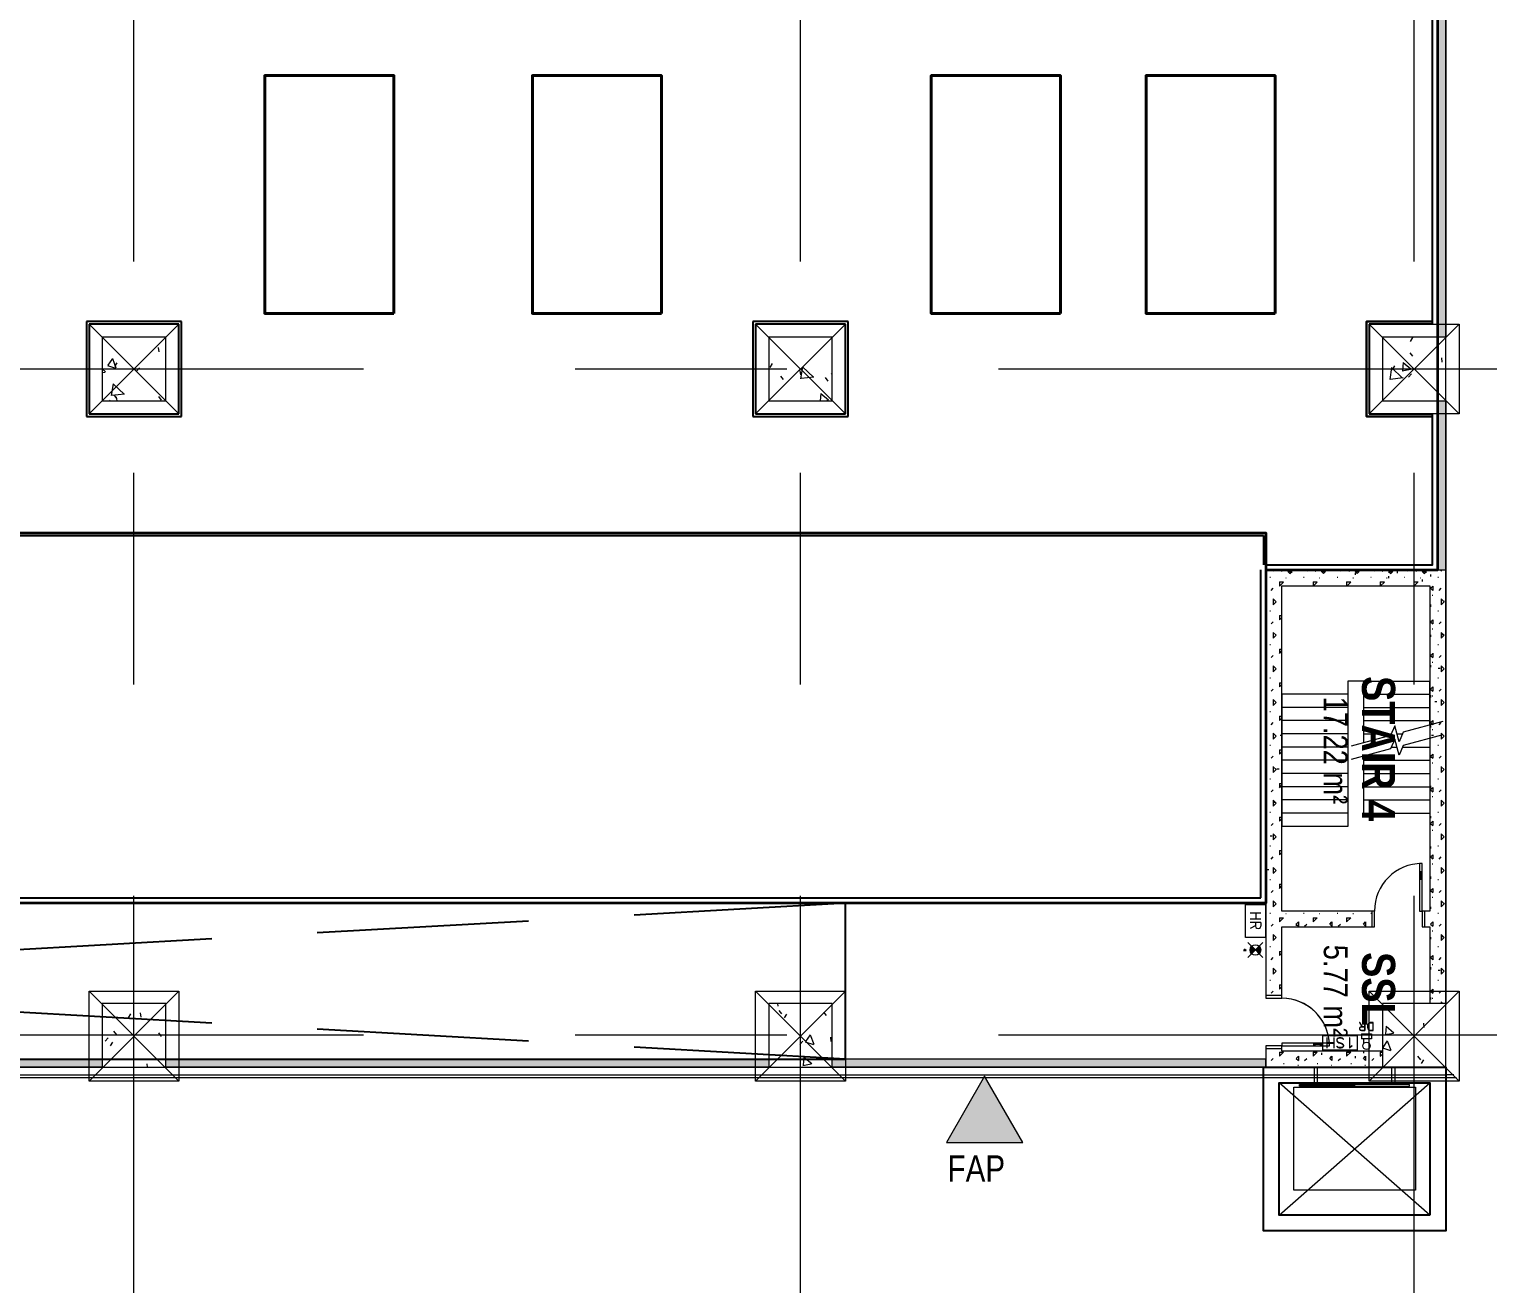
# Model space of a CAD drawing. Extents: x -14231 to 516634, y -267190 to 70805.
# Drawn here: x 455932 to 483507, y -141194 to -117467 of the extents above; entities that cross this region are included whole.
import ezdxf

# ---------------------------------------------------------------- set-up
doc = ezdxf.new("R2010")
doc.units = 0
doc.header["$LTSCALE"] = 8
for name, pattern in [('IDA - Grid Line', [3500, 2000, -500, 500, -500]), ('IDA - Hidden 2-1', [750, 500, -250]), ('Overhead', [992.1875, 595.3125, -396.875])]:
    doc.linetypes.add(name, pattern=pattern)
doc.layers.get('0').update_dxf_attribs({"color": 1, "linetype": 'CONTINUOUS'})
for name, color, linetype in [('0-1.7M Column', 254, 'CONTINUOUS'), ('0-T100单抗岩棉库板H10000', 21, 'CONTINUOUS'), ('0-T100非抗岩棉库板H10000', 1, 'CONTINUOUS'), ('0-T50单抗铝蜂巢库板H5000', 3, 'CONTINUOUS'), ('Ceiling FL+5000', 150, 'CONTINUOUS'), ('CTCI', 4, 'CONTINUOUS')]:
    doc.layers.add(name, color=color, linetype=linetype)
for name, color, linetype, lineweight in [('A-_--------_-D0', 7, 'CONTINUOUS', 9), ('A-_--------_A', 7, 'CONTINUOUS', 9), ('A-_ANOTGRID_E', 7, 'CONTINUOUS', 9), ('A-_DOOR----_E', 7, 'CONTINUOUS', 9), ('A-_FIREEQPM_E', 7, 'CONTINUOUS', 9), ('A-_ROOMNAME_A', 7, 'CONTINUOUS', 9), ('A-_STRC----_E', 7, 'CONTINUOUS', 9), ('A-_WALL----_E', 7, 'CONTINUOUS', 9), ('A-_WALL----_H', 7, 'CONTINUOUS', 9), ('A-COLN----_E', 7, 'CONTINUOUS', 9), ('A-COLN----_E1', 7, 'CONTINUOUS', 9), ('Mechanical Equipment', 7, 'CONTINUOUS', 9)]:
    doc.layers.add(name, color=color, linetype=linetype, lineweight=lineweight)
doc.styles.add('Arial', font='arial.ttf', dxfattribs={"width": 0.8, "height": 0.25})
doc.styles.add('Arial Narrow_3', font='ARIALN.TTF', dxfattribs={"height": 0.35})
doc.styles.add('Arial Narrow_B_3', font='ARIALNB.TTF', dxfattribs={"height": 2.6})
pattern_1 = [(270, (69356.9, 806163.47), (508, -2032), [83.82, -1440.18, 83.82, -1440.18, -8128]), (270, (69356.9, 806163.47), (508, -2032), [-3048, 83.82, -2964.18, 83.82, -1440.18, -3556]), (270, (69356.9, 806163.47), (508, -2032), [-7620, 83.82, -932.18, 83.82, -2456.18]), (30, (69610.9, 805401.47), (1505.76362, 1455.9409), [83.82, -1440.18, 83.82, -1440.18, -8128]), (30, (69610.9, 805401.47), (1505.76362, 1455.9409), [-3048, 83.82, -2964.18, 83.82, -1440.18, -3556]), (30, (69610.9, 805401.47), (1505.76362, 1455.9409), [-7620, 83.82, -932.18, 83.82, -2456.18]), (150, (70626.9, 805147.47), (-2013.76362, 576.0591), [83.82, -1440.18, 83.82, -1440.18, -8128]), (150, (70626.9, 805147.47), (-2013.76362, 576.0591), [-3048, 83.82, -2964.18, 83.82, -1440.18, -3556]), (150, (70626.9, 805147.47), (-2013.76362, 576.0591), [-7620, 83.82, -932.18, 83.82, -2456.18])]
pattern_2 = [(270, (69356.9, 806163.47), (635, -635), [79.375, -555.625]), (360, (69356.9, 806163.47), (635, 635), [79.375, -555.625]), (45, (69356.9, 806084.1), (1e-13, 635.00027), [112.253, -785.772]), (270, (69714.1, 806084.1), (635, -635), [79.375, -555.625]), (315, (69674.4, 806044.4), (635.00027, -1e-13), [56.127, -841.899]), (45, (69674.4, 806044.4), (1e-13, 635.00027), [56.127, -841.899]), (270, (69872.84, 805845.97), (635, -635), [112.253, -522.747]), (315, (69872.84, 805845.97), (635.00027, -1e-13), [79.375, -818.651]), (45, (69872.84, 805733.7), (1e-13, 635.00027), [79.375, -818.651]), (360, (69515.66, 805726.9), (635, 635), [79.375, -555.625]), (315, (69515.66, 805726.9), (635.00027, -1e-13), [56.127, -841.899]), (45, (69555.34, 805687.2), (1e-13, 635.00027), [56.127, -841.899]), (270, (69515.66, 806084.1), (635, -635), [39.687, -531.812]), (270, (69674.4, 805607.84), (635, -635), [39.687, -531.812]), (360, (69753.8, 805806.3), (635, 635), [39.687, -531.813]), (45, (69396.6, 805726.9), (1e-13, 635.00027), [56.127, -841.899]), (45, (69833.16, 806004.7), (1e-13, 635.00027), [56.127, -841.899]), (315, (69565.27, 805865.8), (635.00027, -1e-13), [56.127, -841.899]), (360, (69436.3, 805945.2), (635, 635), [9.922, -625.078]), (360, (69704.2, 805915.4), (635, 635), [9.922, -625.078]), (360, (69813.3, 805617.76), (635, 635), [9.922, -625.078]), (360, (69476, 805607.84), (635, 635), [9.922, -625.078])]

# ---------------------------------------------------------------- blocks, each defined once
blk = doc.blocks.new('IDA - Rectangle Column - 1200W X 1200D-V100-PH1 LEVEL 3 - PROBE')
at = {"layer": 'A-COLN----_E1'}
h = blk.add_hatch(dxfattribs=at)
h.set_pattern_fill('FP_96', color=256, style=0, pattern_type=2)
h.set_pattern_definition([(50, (-930057.2, -388556.1), (1821.8403, -159.3907), [190.5, -2095.5]), (355, (-930057.2, -388556.1), (-352.428, 1910.5674), [152.4, -1676.4]), (100.451, (-929905.4, -388569.4), (1469.4262, 1751.166), [161.9, -1780.901]), (46.184, (-930057.2, -388048.1), (2710.791, -420.4277), [285.75, -3143.25]), (96.636, (-929831.3, -388083.2), (2374.0256, 2474.276), [242.85, -2671.351]), (351.184, (-930057.2, -388048), (2374.05, 2474.2525), [228.6, -2514.6]), (21, (-929803.2, -388175.1), (1516.1442, -1022.6516), [190.5, -2095.5]), (326, (-929803.2, -388175.1), (618.021, 1841.8805), [152.4, -1676.4]), (71.451, (-929676.8, -388260.3), (2134.1713, 819.2124), [161.9, -1780.901]), (37.5, (-930057.2, -388556.1), (30.88603, 845.5504), [83.82, -1572.26, 83.82, -3300.73]), (37.5, (-930057.2, -388556.1), (30.88603, 845.5504), [-1739.9, -1617.98, 83.82, -1598.93]), (7.5, (-930057.2, -388556.1), (668.1966, 1001.80575), [83.82, -886.46, 83.82, -1534.16, -641.35]), (7.5, (-930057.2, -388556.1), (668.1966, 1001.80575), [-2588.26, 83.82, -557.53]), (327.5, (-930623.6, -388556.1), (1355.90933, -57.2896), [83.82, -551.18, 83.82, -4526.28]), (327.5, (-930623.6, -388556.1), (1355.90933, -57.2896), [-718.82, -1897.38, 83.82, -2545.08]), (317.5, (-930877.6, -388556.1), (1481.2932, 254.2664), [83.82, -741.68, 83.82, -3098.8]), (317.5, (-930877.6, -388556.1), (1481.2932, 254.2664), [-909.32, -1231.9, 83.82, -1783.08])])
h.paths.add_polyline_path([(600, -600), (600, 600), (-600, 600), (-600, -600)])
at = {"layer": 'A-COLN----_E'}
for p, q in [((600, 600), (-600, 600)), ((-600, 600), (-600, -600)), ((600, -600), (600, 600)), ((-600, -600), (600, -600))]:
    blk.add_line(p, q, dxfattribs=at)
blk = doc.blocks.new('IDA - Rectangle Column - 1200W X 1200D-V101-PH1 LEVEL 3 - PROBE')
at = {"layer": 'A-COLN----_E1'}
h = blk.add_hatch(dxfattribs=at)
h.set_pattern_fill('FP_97', color=256, style=0, pattern_type=2)
h.set_pattern_definition([(50, (-942657.2, -388556.1), (1821.8403, -159.3907), [190.5, -2095.5]), (355, (-942657.2, -388556.1), (-352.4282, 1910.5674), [152.4, -1676.4]), (100.451, (-942505.4, -388569.4), (1469.4262, 1751.166), [161.9, -1780.901]), (46.184, (-942657.2, -388048.1), (2710.791, -420.4277), [285.75, -3143.25]), (96.636, (-942431.3, -388083.2), (2374.0256, 2474.276), [242.85, -2671.351]), (351.184, (-942657.2, -388048), (2374.05, 2474.2525), [228.6, -2514.6]), (21, (-942403.2, -388175.1), (1516.1442, -1022.6516), [190.5, -2095.5]), (326, (-942403.2, -388175.1), (618.021, 1841.8805), [152.4, -1676.4]), (71.451, (-942276.8, -388260.3), (2134.1713, 819.2124), [161.9, -1780.901]), (37.5, (-942657.2, -388556.1), (30.88603, 845.5504), [83.82, -1572.26, 83.82, -3300.73]), (37.5, (-942657.2, -388556.1), (30.88603, 845.5504), [-1739.9, -1617.98, 83.82, -1598.93]), (7.5, (-942657.2, -388556.1), (668.1966, 1001.80575), [83.82, -886.46, 83.82, -1534.16, -641.35]), (7.5, (-942657.2, -388556.1), (668.1966, 1001.80575), [-2588.26, 83.82, -557.53]), (327.5, (-943223.6, -388556.1), (1355.90933, -57.2896), [83.82, -551.18, 83.82, -4526.28]), (327.5, (-943223.6, -388556.1), (1355.90933, -57.2896), [-718.82, -1897.38, 83.82, -2545.08]), (317.5, (-943477.6, -388556.1), (1481.2932, 254.2664), [83.82, -741.68, 83.82, -3098.8]), (317.5, (-943477.6, -388556.1), (1481.2932, 254.2664), [-909.32, -1231.9, 83.82, -1783.08])])
h.paths.add_polyline_path([(600, -600), (600, 600), (-600, 600), (-600, -600)])
at = {"layer": 'A-COLN----_E'}
for p, q in [((600, 600), (-600, 600)), ((-600, 600), (-600, -600)), ((600, -600), (600, 600)), ((-600, -600), (600, -600))]:
    blk.add_line(p, q, dxfattribs=at)
blk = doc.blocks.new('IDA - Rectangle Column - 1200W X 1200D-V103-PH1 LEVEL 3 - PROBE')
at = {"layer": 'A-COLN----_E1'}
h = blk.add_hatch(dxfattribs=at)
h.set_pattern_fill('FP_99', color=256, style=0, pattern_type=2)
h.set_pattern_definition([(50, (-930057.2, -401156.1), (1821.8403, -159.3907), [190.5, -2095.5]), (355, (-930057.2, -401156.1), (-352.428, 1910.5674), [152.4, -1676.4]), (100.451, (-929905.4, -401169.4), (1469.4262, 1751.166), [161.9, -1780.901]), (46.184, (-930057.2, -400648.1), (2710.791, -420.4277), [285.75, -3143.25]), (96.636, (-929831.3, -400683.2), (2374.0256, 2474.276), [242.85, -2671.351]), (351.184, (-930057.2, -400648), (2374.05, 2474.2525), [228.6, -2514.6]), (21, (-929803.2, -400775.1), (1516.1442, -1022.6516), [190.5, -2095.5]), (326, (-929803.2, -400775.1), (618.021, 1841.8805), [152.4, -1676.4]), (71.451, (-929676.8, -400860.3), (2134.1713, 819.2124), [161.9, -1780.901]), (37.5, (-930057.2, -401156.1), (30.88603, 845.5504), [83.82, -1572.26, 83.82, -3300.73]), (37.5, (-930057.2, -401156.1), (30.88603, 845.5504), [-1739.9, -1617.98, 83.82, -1598.93]), (7.5, (-930057.2, -401156.1), (668.1966, 1001.80575), [83.82, -886.46, 83.82, -1534.16, -641.35]), (7.5, (-930057.2, -401156.1), (668.1966, 1001.80575), [-2588.26, 83.82, -557.53]), (327.5, (-930623.6, -401156.1), (1355.90933, -57.2896), [83.82, -551.18, 83.82, -4526.28]), (327.5, (-930623.6, -401156.1), (1355.90933, -57.2896), [-718.82, -1897.38, 83.82, -2545.08]), (317.5, (-930877.6, -401156.1), (1481.2932, 254.2664), [83.82, -741.68, 83.82, -3098.8]), (317.5, (-930877.6, -401156.1), (1481.2932, 254.2664), [-909.32, -1231.9, 83.82, -1783.08])])
h.paths.add_polyline_path([(600, -600), (600, 600), (-600, 600), (-600, -600)])
at = {"layer": 'A-COLN----_E'}
for p, q in [((600, 600), (-600, 600)), ((-600, 600), (-600, -600)), ((600, -600), (600, 600)), ((-600, -600), (600, -600))]:
    blk.add_line(p, q, dxfattribs=at)
blk = doc.blocks.new('IDA - Rectangle Column - 1200W X 1200D-V104-PH1 LEVEL 3 - PROBE')
at = {"layer": 'A-COLN----_E1'}
h = blk.add_hatch(dxfattribs=at)
h.set_pattern_fill('FP_100', color=256, style=0, pattern_type=2)
h.set_pattern_definition([(50, (-942657.2, -401156.1), (1821.8403, -159.3907), [190.5, -2095.5]), (355, (-942657.2, -401156.1), (-352.4282, 1910.5674), [152.4, -1676.4]), (100.451, (-942505.4, -401169.4), (1469.4262, 1751.166), [161.9, -1780.901]), (46.184, (-942657.2, -400648.1), (2710.791, -420.4277), [285.75, -3143.25]), (96.636, (-942431.3, -400683.2), (2374.0256, 2474.276), [242.85, -2671.351]), (351.184, (-942657.2, -400648), (2374.05, 2474.2525), [228.6, -2514.6]), (21, (-942403.2, -400775.1), (1516.1442, -1022.6516), [190.5, -2095.5]), (326, (-942403.2, -400775.1), (618.021, 1841.8805), [152.4, -1676.4]), (71.451, (-942276.8, -400860.3), (2134.1713, 819.2124), [161.9, -1780.901]), (37.5, (-942657.2, -401156.1), (30.88603, 845.5504), [83.82, -1572.26, 83.82, -3300.73]), (37.5, (-942657.2, -401156.1), (30.88603, 845.5504), [-1739.9, -1617.98, 83.82, -1598.93]), (7.5, (-942657.2, -401156.1), (668.1966, 1001.80575), [83.82, -886.46, 83.82, -1534.16, -641.35]), (7.5, (-942657.2, -401156.1), (668.1966, 1001.80575), [-2588.26, 83.82, -557.53]), (327.5, (-943223.6, -401156.1), (1355.90933, -57.2896), [83.82, -551.18, 83.82, -4526.28]), (327.5, (-943223.6, -401156.1), (1355.90933, -57.2896), [-718.82, -1897.38, 83.82, -2545.08]), (317.5, (-943477.6, -401156.1), (1481.2932, 254.2664), [83.82, -741.68, 83.82, -3098.8]), (317.5, (-943477.6, -401156.1), (1481.2932, 254.2664), [-909.32, -1231.9, 83.82, -1783.08])])
h.paths.add_polyline_path([(600, -600), (600, 600), (-600, 600), (-600, -600)])
at = {"layer": 'A-COLN----_E'}
for p, q in [((600, 600), (-600, 600)), ((-600, 600), (-600, -600)), ((600, -600), (600, 600)), ((-600, -600), (600, -600))]:
    blk.add_line(p, q, dxfattribs=at)
blk = doc.blocks.new('IDA - Rectangle Column - 1200W X 1200D-V106-PH1 LEVEL 3 - PROBE')
at = {"layer": 'A-COLN----_E1'}
h = blk.add_hatch(dxfattribs=at)
h.set_pattern_fill('FP_102', color=256, style=0, pattern_type=2)
h.set_pattern_definition([(50, (-930057.2, -412756.1), (1821.8403, -159.3907), [190.5, -2095.5]), (355, (-930057.2, -412756.1), (-352.4282, 1910.5674), [152.4, -1676.4]), (100.451, (-929905.4, -412769.4), (1469.4262, 1751.166), [161.9, -1780.901]), (46.184, (-930057.2, -412248.1), (2710.791, -420.4277), [285.75, -3143.25]), (96.636, (-929831.3, -412283.2), (2374.0256, 2474.276), [242.85, -2671.351]), (351.184, (-930057.2, -412248), (2374.05, 2474.2525), [228.6, -2514.6]), (21, (-929803.2, -412375.1), (1516.1442, -1022.6516), [190.5, -2095.5]), (326, (-929803.2, -412375.1), (618.021, 1841.8805), [152.4, -1676.4]), (71.451, (-929676.8, -412460.3), (2134.1713, 819.2124), [161.9, -1780.901]), (37.5, (-930057.2, -412756.1), (30.88603, 845.5504), [83.82, -1572.26, 83.82, -3300.73]), (37.5, (-930057.2, -412756.1), (30.88603, 845.5504), [-1739.9, -1617.98, 83.82, -1598.93]), (7.5, (-930057.2, -412756.1), (668.1966, 1001.80575), [83.82, -886.46, 83.82, -1534.16, -641.35]), (7.5, (-930057.2, -412756.1), (668.1966, 1001.80575), [-2588.26, 83.82, -557.53]), (327.5, (-930623.6, -412756.1), (1355.90933, -57.2896), [83.82, -551.18, 83.82, -4526.28]), (327.5, (-930623.6, -412756.1), (1355.90933, -57.2896), [-718.82, -1897.38, 83.82, -2545.08]), (317.5, (-930877.6, -412756.1), (1481.2932, 254.2664), [83.82, -741.68, 83.82, -3098.8]), (317.5, (-930877.6, -412756.1), (1481.2932, 254.2664), [-909.32, -1231.9, 83.82, -1783.08])])
h.paths.add_polyline_path([(600, -600), (600, 600), (-600, 600), (-600, -600)])
at = {"layer": 'A-COLN----_E'}
for p, q in [((600, 600), (-600, 600)), ((-600, 600), (-600, -600)), ((600, -600), (600, 600)), ((-600, -600), (600, -600))]:
    blk.add_line(p, q, dxfattribs=at)
blk = doc.blocks.new('IDA - Rectangle Column - 1200W X 1200D-V107-PH1 LEVEL 3 - PROBE')
at = {"layer": 'A-COLN----_E1'}
h = blk.add_hatch(dxfattribs=at)
h.set_pattern_fill('FP_103', color=256, style=0, pattern_type=2)
h.set_pattern_definition([(50, (-942657.2, -412756.1), (1821.8403, -159.3907), [190.5, -2095.5]), (355, (-942657.2, -412756.1), (-352.4282, 1910.5674), [152.4, -1676.4]), (100.451, (-942505.4, -412769.4), (1469.4262, 1751.166), [161.9, -1780.901]), (46.184, (-942657.2, -412248.1), (2710.791, -420.4277), [285.75, -3143.25]), (96.636, (-942431.3, -412283.2), (2374.0256, 2474.276), [242.85, -2671.351]), (351.184, (-942657.2, -412248), (2374.05, 2474.2525), [228.6, -2514.6]), (21, (-942403.2, -412375.1), (1516.1442, -1022.6516), [190.5, -2095.5]), (326, (-942403.2, -412375.1), (618.021, 1841.8805), [152.4, -1676.4]), (71.451, (-942276.8, -412460.3), (2134.1713, 819.2124), [161.9, -1780.901]), (37.5, (-942657.2, -412756.1), (30.88603, 845.5504), [83.82, -1572.26, 83.82, -3300.73]), (37.5, (-942657.2, -412756.1), (30.88603, 845.5504), [-1739.9, -1617.98, 83.82, -1598.93]), (7.5, (-942657.2, -412756.1), (668.1966, 1001.80575), [83.82, -886.46, 83.82, -1534.16, -641.35]), (7.5, (-942657.2, -412756.1), (668.1966, 1001.80575), [-2588.26, 83.82, -557.53]), (327.5, (-943223.6, -412756.1), (1355.90933, -57.2896), [83.82, -551.18, 83.82, -4526.28]), (327.5, (-943223.6, -412756.1), (1355.90933, -57.2896), [-718.82, -1897.38, 83.82, -2545.08]), (317.5, (-943477.6, -412756.1), (1481.2932, 254.2664), [83.82, -741.68, 83.82, -3098.8]), (317.5, (-943477.6, -412756.1), (1481.2932, 254.2664), [-909.32, -1231.9, 83.82, -1783.08])])
h.paths.add_polyline_path([(-600, -600), (600, -600), (600, 600), (-600, 600), (-600, 184)])
at = {"layer": 'A-COLN----_E'}
for p, q in [((600, 600), (-600, 600)), ((-600, 600), (-600, -600)), ((600, -600), (600, 600)), ((-600, -600), (600, -600))]:
    blk.add_line(p, q, dxfattribs=at)
blk = doc.blocks.new('IDA - F - Single - Swing - VP - 1000L X 2200H - DOOR TYPE - FIRE RATING-9847813-PH1 LEVEL 3 - PROBE')
at = {"layer": 'A-_DOOR----_E'}
for p, q in [((450, 1050), (400, 1050)), ((400, 1050), (400, 150)), ((400, 900), (450, 900)), ((400, 875), (450, 875)), ((425, 875), (425, 775)), ((450, 150), (450, 1050)), ((400, 775), (450, 775)), ((400, 750), (450, 750)), ((-450, 150), (-500, 150)), ((-500, 150), (-500, -150)), ((-450, -150), (-450, 150)), ((400, 150), (450, 150)), ((500, 150), (450, 150)), ((450, 150), (450, -150)), ((500, -150), (500, 150)), ((-500, -150), (-450, -150)), ((450, -150), (500, -150))]:
    blk.add_line(p, q, dxfattribs=at)
blk.add_arc((450, 150), 900, 90, 180, dxfattribs=at)
blk.add_arc((450, 150), 900, 90, 180, dxfattribs=at)
blk = doc.blocks.new('IDA - F - Single - Swing - VP - 1000L X 2200H - DOOR TYPE - FIRE RATING-V111-PH1 LEVEL 3 - PROBE')
at = {"layer": 'A-_DOOR----_E'}
for p, q in [((450, 1050), (400, 1050)), ((400, 1050), (400, 1007)), ((400, 1003), (400, 150)), ((400, 900), (450, 900)), ((400, 875), (450, 875)), ((425, 875), (425, 775)), ((450, 1007), (450, 1050)), ((450, 150), (450, 1003)), ((400, 775), (450, 775)), ((400, 750), (450, 750)), ((-450, 150), (-500, 150)), ((-500, 150), (-500, -150)), ((-450, -150), (-450, 150)), ((400, 150), (450, 150)), ((500, 150), (450, 150)), ((450, 150), (450, -150)), ((500, -150), (500, 150)), ((-500, -150), (-450, -150)), ((450, -150), (500, -150))]:
    blk.add_line(p, q, dxfattribs=at)
for start, end in [(90, 180), (93.5426, 180), (90, 93.2872)]:
    blk.add_arc((450, 150), 900, start, end, dxfattribs=at)
blk = doc.blocks.new('IDA - Hosereel - HoseReel w Box-9858638-PH1 LEVEL 3 - PROBE')
at = {"layer": 'A-_--------_-D0'}
for p, q in [((-313, -388), (-313, -12)), ((-313, -12), (312, -12)), ((-145, -100), (-145, -300)), ((-145, -195), (-32, -195)), ((-32, -100), (-32, -300)), ((33, -100), (99, -100)), ((33, -100), (33, -300)), ((99, -195), (33, -195)), ((90, -195), (146, -300)), ((312, -12), (312, -388)), ((312, -388), (-313, -388))]:
    blk.add_line(p, q, dxfattribs=at)
blk.add_arc((99, -148), 47.6, 270, 90, dxfattribs=at)
blk = doc.blocks.new('IDA - Fire Extinguisher Fix Text - 4kg ABC-9858651-PH1 LEVEL 3 - PROBE')
at = {"layer": 'A-_--------_-D0'}
for points in [[(-71, -124), (0, -195), (71, -124), (50, -108), (26, -98), (0, -95), (-26, -98), (-50, -108)], [(-71, -266), (-50, -282), (-26, -292), (0, -295), (26, -292), (50, -282), (71, -266), (0, -195), (-50, -245)]]:
    blk.add_hatch(color=256, dxfattribs=at).paths.add_polyline_path(points)
for p, q in [((-141, -54), (0, -195)), ((-141, -336), (0, -195)), ((-71, -124), (0, -195)), ((-71, -124), (0, -195)), ((0, -195), (-71, -266)), ((141, -54), (0, -195)), ((0, -195), (71, -124)), ((0, -195), (71, -124)), ((141, -336), (0, -195)), ((71, -266), (0, -195)), ((7, -369), (-17, -404)), ((-17, -404), (7, -404)), ((-15, -403), (7, -371)), ((7, -403), (-15, -403)), ((8, -403), (7, -369)), ((7, -371), (7, -403)), ((7, -404), (8, -420)), ((8, -404), (20, -403)), ((20, -403), (8, -403)), ((8, -420), (8, -404))]:
    blk.add_line(p, q, dxfattribs=at)
blk.add_circle((0, -195), 100, dxfattribs=at)
for start, end in [(45, 135), (45, 135), (225, 315)]:
    blk.add_arc((0, -195), 100, start, end, dxfattribs=at)
blk = doc.blocks.new('IDA - Dry _ Wet Riser - Dry Riser-9858623-PH1 LEVEL 3 - PROBE')
at = {"layer": 'A-_--------_-D0'}
for p, q in [((-95, -330), (-95, -235)), ((-95, -235), (95, -235)), ((-50, -149), (-50, -235)), ((50, -149), (50, -235)), ((95, -330), (95, -235)), ((-72, -388), (-124, -388)), ((-124, -388), (-124, -542)), ((-124, -542), (-72, -542)), ((-121, -538), (-121, -392)), ((-121, -392), (-72, -392)), ((-72, -538), (-121, -538)), ((95, -330), (-95, -330)), ((-50, -395), (-72, -388)), ((-72, -392), (-52, -399)), ((-52, -531), (-72, -538)), ((-72, -542), (-50, -535)), ((-52, -399), (-38, -413)), ((-38, -517), (-52, -531)), ((-35, -410), (-50, -395)), ((-50, -535), (-35, -520)), ((-38, -413), (-31, -426)), ((-31, -504), (-38, -517)), ((-28, -425), (-35, -410)), ((-35, -520), (-28, -505)), ((-31, -426), (-24, -447)), ((-24, -483), (-31, -504)), ((-21, -447), (-28, -425)), ((-28, -505), (-21, -483)), ((-24, -447), (-24, -483)), ((-21, -483), (-21, -447)), ((95, -388), (29, -388)), ((29, -388), (29, -540)), ((29, -540), (32, -540)), ((32, -460), (32, -392)), ((32, -392), (94, -392)), ((94, -460), (32, -460)), ((32, -540), (32, -463)), ((32, -463), (79, -463)), ((79, -463), (129, -540)), ((132, -539), (83, -462)), ((83, -462), (95, -462)), ((94, -392), (115, -399)), ((115, -453), (94, -460)), ((117, -395), (95, -388)), ((95, -462), (117, -455)), ((115, -399), (122, -405)), ((122, -446), (115, -453)), ((124, -402), (117, -395)), ((117, -455), (124, -447)), ((122, -405), (128, -419)), ((128, -432), (122, -446)), ((132, -417), (124, -402)), ((124, -447), (132, -433)), ((128, -419), (128, -432)), ((129, -540), (132, -539)), ((132, -433), (132, -417))]:
    blk.add_line(p, q, dxfattribs=at)
blk.add_circle((0, -100), 70, dxfattribs=at)
blk = doc.blocks.new('IDA - Standby Hose - Single SH w Box-9858608-PH1 LEVEL 3 - PROBE')
at = {"layer": 'A-_--------_-D0'}
for p, q in [((-324, -296), (-324, -19)), ((-324, -19), (324, -19)), ((-211, -89), (-228, -98)), ((-228, -98), (-226, -101)), ((-226, -101), (-208, -92)), ((-184, -62), (-211, -89)), ((-208, -92), (-185, -69)), ((-185, -69), (-185, -250)), ((-185, -250), (-181, -250)), ((-181, -62), (-184, -62)), ((-181, -250), (-181, -62)), ((-49, -71), (-68, -90)), ((-68, -90), (-68, -109)), ((-68, -109), (-59, -128)), ((-64, -223), (-67, -226)), ((-67, -226), (-49, -244)), ((-64, -92), (-47, -75)), ((-64, -108), (-64, -92)), ((-55, -125), (-64, -108)), ((-47, -241), (-64, -223)), ((-59, -128), (-49, -137)), ((-47, -134), (-55, -125)), ((-22, -62), (-49, -71)), ((-49, -137), (-31, -146)), ((-49, -244), (-22, -253)), ((-47, -75), (-22, -66)), ((-30, -142), (-47, -134)), ((-22, -249), (-47, -241)), ((-31, -146), (22, -164)), ((23, -160), (-30, -142)), ((14, -62), (-22, -62)), ((-22, -66), (13, -66)), ((13, -249), (-22, -249)), ((-22, -253), (14, -253)), ((13, -66), (39, -75)), ((39, -241), (13, -249)), ((41, -71), (14, -62)), ((14, -253), (41, -244)), ((22, -164), (39, -173)), ((41, -169), (23, -160)), ((39, -75), (56, -92)), ((39, -173), (47, -181)), ((55, -224), (39, -241)), ((59, -89), (41, -71)), ((50, -179), (41, -169)), ((41, -244), (59, -225)), ((47, -181), (55, -198)), ((59, -197), (50, -179)), ((55, -198), (55, -224)), ((56, -92), (59, -89)), ((59, -225), (59, -197)), ((115, -65), (111, -65)), ((111, -65), (111, -250)), ((111, -250), (115, -250)), ((115, -151), (115, -65)), ((243, -151), (115, -151)), ((115, -250), (115, -155)), ((115, -155), (243, -155)), ((247, -65), (243, -65)), ((243, -65), (243, -151)), ((243, -155), (243, -250)), ((243, -250), (247, -250)), ((247, -250), (247, -65)), ((324, -19), (324, -296)), ((324, -296), (-324, -296))]:
    blk.add_line(p, q, dxfattribs=at)
blk = doc.blocks.new('IDA - Lift - 2500W X 2850D - Lift Shaft PL-9846512-PH1 LEVEL B1 CARPARK')
at = {"layer": 'A-_DOOR----_E'}
for p, q in [((-735, 150), (-800, 150)), ((-800, 150), (-800, -150)), ((-735, -150), (-735, 150)), ((730, 150), (665, 150)), ((665, 150), (665, -150)), ((730, -150), (730, 150)), ((-1460, -150), (1390, -150)), ((-1460, -2650), (-1460, -150)), ((-1460, -2650), (1390, -150)), ((1390, -2650), (-1460, -150)), ((-1185, -230), (1115, -230)), ((-1185, -2180), (-1185, -230)), ((-1075, -180), (-35, -180)), ((-1075, -215), (-1075, -180)), ((-35, -215), (-1075, -215)), ((-35, -150), (-830, -150)), ((-830, -150), (-830, -160)), ((-830, -160), (-35, -160)), ((-800, -150), (-735, -150)), ((-35, -160), (-35, -150)), ((760, -150), (-35, -150)), ((-35, -150), (-35, -160)), ((-35, -160), (760, -160)), ((-35, -180), (-35, -215)), ((1005, -180), (-35, -180)), ((-35, -180), (-35, -215)), ((-35, -215), (1005, -215)), ((665, -150), (730, -150)), ((760, -160), (760, -150)), ((1005, -215), (1005, -180)), ((1115, -230), (1115, -2180)), ((1390, -150), (1390, -2650)), ((1115, -2180), (-1185, -2180)), ((1390, -2650), (-1460, -2650))]:
    blk.add_line(p, q, dxfattribs=at)
blk = doc.blocks.new('PIPING SHAFT-03')
at = {"layer": 'CTCI', "color": 5, "linetype": 'IDA - Hidden 2-1'}
for p, q in [((-2500, 63850), (450, 11750)), ((450, 63850), (-2500, 11750))]:
    blk.add_line(p, q, dxfattribs=at)
at = {"layer": 'CTCI', "color": 5}
blk.add_lwpolyline([(-2500, 11750), (450, 11750), (450, 63850), (-2500, 63850)], close=True, dxfattribs=at)
blk = doc.blocks.new('A$C3c950bc4')
at = {"layer": 'A-COLN----_E1', "color": 8, "lineweight": 9}
for p, q in [((63850, 850), (62150, -850)), ((62150, 850), (63850, -850)), ((76466, 850), (74766, -850)), ((74766, 850), (76466, -850))]:
    blk.add_line(p, q, dxfattribs=at)
for points in [[(62150, 850), (63850, 850), (63850, -850), (62150, -850)], [(74766, 850), (76466, 850), (76466, -850), (74766, -850)]]:
    blk.add_lwpolyline(points, close=True, dxfattribs=at)

msp = doc.modelspace()

# ---------------------------------------------------------------- hatches: boundary and pattern name
at = {"layer": 'A-_--------_A', "lineweight": 5, "true_color": 0xff0000}
msp.add_hatch(color=1, dxfattribs=at).paths.add_polyline_path([(473271.3, -138518.7), (474714.7, -138518.7), (473993, -137268.7)])
at = {"layer": 'A-_WALL----_H', "true_color": 0x808080}
h = msp.add_hatch(dxfattribs=at)
h.set_pattern_fill('FP_1', color=8, angle=-90, style=0, pattern_type=2)
h.set_pattern_definition(pattern_1)
h.paths.add_polyline_path([(482563, -127693.7), (482713, -127693.7), (482713, -124493.7), (482563, -124493.7)])
h.paths.add_polyline_path([(482563, -123293.7), (482713, -123293.7), (482713, -111893.7), (482563, -111893.7)])
h.paths.add_polyline_path([(482563, -110693.7), (482713, -110693.7), (482713, -99293.7), (482563, -99293.7)])
h.paths.add_polyline_path([(482563, -98093.7), (482713, -98093.7), (482713, -86693.7), (482563, -86693.7), (482563, -94441.7)])
h.paths.add_polyline_path([(482563, -85493.7), (482713, -85493.7), (482713, -83073.9), (482613, -83073.9), (482613, -82873.9), (482713, -82873.9), (482713, -74093.7), (482563, -74093.7), (482563, -83073.9)])
h.paths.add_polyline_path([(482563, -72893.7), (482713, -72893.7), (482713, -61493.7), (482563, -61493.7), (482563, -67386.9)])
h = msp.add_hatch(dxfattribs=at)
h.set_pattern_fill('FP_107', color=8, angle=-90, style=0, pattern_type=2)
h.set_pattern_definition(pattern_2)
h.paths.add_polyline_path([(479313, -127993.7), (479313, -135743.7), (479613, -135743.7), (479613, -127693.7), (479313, -127693.7)])
h.paths.add_polyline_path([(479313, -136743.7), (479313, -136793.7), (479613, -136793.7), (479613, -136743.7), (479463, -136743.7)])
h = msp.add_hatch(dxfattribs=at)
h.set_pattern_fill('FP_107', color=8, angle=-90, style=0, pattern_type=2)
h.set_pattern_definition(pattern_2)
h.paths.add_polyline_path([(479613, -127693.7), (479613, -127993.7), (482713, -127993.7), (482713, -127693.7), (482413, -127693.7)])
h = msp.add_hatch(dxfattribs=at)
h.set_pattern_fill('FP_107', color=8, angle=-90, style=0, pattern_type=2)
h.set_pattern_definition(pattern_2)
h.paths.add_polyline_path([(482413, -135893.7), (482713, -135893.7), (482713, -127993.7), (482413, -127993.7), (482413, -135023.9)])
h = msp.add_hatch(dxfattribs=at)
h.set_pattern_fill('FP_107', color=8, angle=-90, style=0, pattern_type=2)
h.set_pattern_definition(pattern_2)
h.paths.add_polyline_path([(479613, -134143.7), (479613, -134443.7), (481313, -134443.7), (481313, -134143.7), (480364.1, -134143.7)])
h.paths.add_polyline_path([(482313, -134143.7), (482313, -134443.7), (482413, -134443.7), (482413, -134143.7)])
h = msp.add_hatch(dxfattribs=at)
h.set_pattern_fill('FP_1', color=8, angle=-90, style=0, pattern_type=2)
h.set_pattern_definition(pattern_1)
h.paths.add_polyline_path([(413763, -137093.7), (419513, -137093.7), (419513, -136943.7), (413763, -136943.7)])
h.paths.add_polyline_path([(420713, -137093.7), (432113, -137093.7), (432113, -136943.7), (420713, -136943.7)])
h.paths.add_polyline_path([(433313, -136976), (433313, -137093.7), (444713, -137093.7), (444713, -136943.7), (433313, -136943.7)])
h.paths.add_polyline_path([(445913, -136943.7), (445913, -137093.7), (457313, -137093.7), (457313, -136943.7)])
h.paths.add_polyline_path([(458513, -137093.7), (469913, -137093.7), (469913, -136943.7), (458513, -136943.7), (458513, -137040.5)])
h.paths.add_polyline_path([(471113, -136943.7), (471113, -137093.7), (479313, -137093.7), (479313, -136943.7), (478431.2, -136943.7)])
h = msp.add_hatch(dxfattribs=at)
h.set_pattern_fill('FP_107', color=8, angle=-90, style=0, pattern_type=2)
h.set_pattern_definition(pattern_2)
h.paths.add_polyline_path([(479313, -136943.7), (479313, -137093.7), (481513, -137093.7), (481513, -136793.7), (479313, -136793.7)])

# ---------------------------------------------------------------- linework, layer by layer
at = {"color": 2, "lineweight": 40}
for points in [[(462825.4, -122843.7), (462825.4, -118343.7), (460385.4, -118343.7), (460385.4, -122843.7)], [(467885.4, -122843.7), (467885.4, -118343.7), (465445.4, -118343.7), (465445.4, -122843.7)], [(475425.4, -122843.7), (475425.4, -118343.7), (472985.4, -118343.7), (472985.4, -122843.7)], [(479485.4, -122843.7), (479485.4, -118343.7), (477045.4, -118343.7), (477045.4, -122843.7)]]:
    msp.add_lwpolyline(points, close=True, dxfattribs=at)
for points in [[(479263, -137093.7), (482713, -137093.7), (482713, -140193.7), (479263, -140193.7)], [(482413, -139893.7), (479563, -139893.7), (479563, -137393.7), (482413, -137393.7)]]:
    msp.add_lwpolyline(points, close=True)
at = {"layer": '0-T100单抗岩棉库板H10000', "lineweight": -3}
for p, q in [((482463, -123043.7), (482463, -112143.7)), ((482563, -123043.7), (482563, -112143.7)), ((482463, -127593.7), (482463, -124743.7)), ((482563, -127693.7), (482563, -124743.7)), ((479313, -127593.7), (482463, -127593.7)), ((479313, -127693.7), (482563, -127693.7))]:
    msp.add_line(p, q, dxfattribs=at)
at = {"layer": '0-T100非抗岩棉库板H10000', "lineweight": -3}
for p, q in [((479213, -133893.7), (479213, -127693.7)), ((479313, -133993.7), (479313, -127693.7)), ((419513, -133993.7), (479313, -133993.7)), ((419613, -133893.7), (479213, -133893.7))]:
    msp.add_line(p, q, dxfattribs=at)
at = {"layer": '0-T50单抗铝蜂巢库板H5000', "lineweight": -3}
for p, q in [((458813, -122993.7), (457013, -122993.7)), ((457013, -122993.7), (457013, -124793.7)), ((458763, -123043.7), (457063, -123043.7)), ((457063, -123043.7), (457063, -124743.7)), ((458763, -124743.7), (458763, -123043.7)), ((458813, -124793.7), (458813, -122993.7)), ((471413, -122993.7), (469613, -122993.7)), ((469613, -122993.7), (469613, -124793.7)), ((471363, -123043.7), (469663, -123043.7)), ((469663, -123043.7), (469663, -124743.7)), ((471363, -124743.7), (471363, -123043.7)), ((471413, -124793.7), (471413, -122993.7)), ((482463, -122993.7), (481213, -122993.7)), ((481213, -122993.7), (481213, -124793.7)), ((482463, -123043.7), (481263, -123043.7)), ((481263, -123043.7), (481263, -124743.7)), ((457013, -124793.7), (458813, -124793.7)), ((457063, -124743.7), (458763, -124743.7)), ((469613, -124793.7), (471413, -124793.7)), ((469663, -124743.7), (471363, -124743.7)), ((481213, -124793.7), (482463, -124793.7)), ((481263, -124743.7), (482463, -124743.7)), ((419613, -126993.7), (479313, -126993.7)), ((419613, -127043.7), (479263, -127043.7)), ((479263, -127043.7), (479263, -127593.7)), ((479313, -126993.7), (479313, -127593.7))]:
    msp.add_line(p, q, dxfattribs=at)
at = {"layer": 'A-_--------_A', "color": 1, "true_color": 0xff0000}
for p, q in [((473993, -137268.7), (473271.3, -138518.7)), ((473993, -137268.7), (473271.3, -138518.7)), ((474714.7, -138518.7), (473993, -137268.7)), ((474714.7, -138518.7), (473993, -137268.7)), ((473271.3, -138518.7), (474714.7, -138518.7)), ((473271.3, -138518.7), (474714.7, -138518.7))]:
    msp.add_line(p, q, dxfattribs=at)
at = {"layer": 'A-_ANOTGRID_E', "color": 8, "linetype": 'IDA - Grid Line', "true_color": 0x808080}
for p, q in [((457913, -149857.7), (457913, -50848.6)), ((470513, -149857.7), (470513, -50848.6)), ((482113, -149857.7), (482113, -50848.6)), ((490253.6, -123893.7), (402743.7, -123893.7)), ((490253.6, -136493.7), (402743.7, -136493.7))]:
    msp.add_line(p, q, dxfattribs=at)
at = {"layer": 'A-_STRC----_E', "linetype": 'Overhead'}
for p, q in [((479613, -127993.7), (482413, -127993.7)), ((479613, -130043.7), (479613, -127993.7)), ((482413, -127993.7), (482413, -129793.7)), ((480863, -129793.7), (480863, -130043.7)), ((481163, -129793.7), (480863, -129793.7)), ((481163, -129793.7), (482413, -129793.7)), ((481163, -130961.1), (481163, -129793.7)), ((482413, -130626.2), (482413, -129793.7)), ((480863, -130043.7), (479613, -130043.7)), ((479613, -130043.7), (479613, -132543.7)), ((480863, -130043.7), (480863, -132543.7)), ((481163, -130043.7), (482413, -130043.7)), ((480863, -130293.7), (479613, -130293.7)), ((481163, -130293.7), (482413, -130293.7)), ((480863, -130543.7), (479613, -130543.7)), ((481163, -130543.7), (482413, -130543.7)), ((481747.6, -130642.8), (481667.3, -130826)), ((481828.5, -130944.6), (481747.6, -130642.8)), ((482654.5, -130561.5), (481908.8, -130761.3)), ((480863, -130793.7), (479613, -130793.7)), ((481667.3, -130826), (480921.5, -131025.9)), ((481163, -130793.7), (481681.5, -130793.7)), ((481788, -130793.7), (481894.6, -130793.7)), ((481908.8, -130761.3), (481828.5, -130944.6)), ((480863, -131043.7), (479613, -131043.7)), ((480863, -131293.7), (479613, -131293.7)), ((480863, -131543.7), (479613, -131543.7)), ((480863, -131793.7), (479613, -131793.7)), ((480863, -132043.7), (479613, -132043.7)), ((480863, -132293.7), (479613, -132293.7)), ((480863, -132543.7), (479613, -132543.7))]:
    msp.add_line(p, q, dxfattribs=at)
at = {"layer": 'A-_STRC----_E'}
for p, q in [((481747.6, -130892.8), (481667.3, -131076)), ((481828.5, -131194.6), (481747.6, -130892.8)), ((482654.5, -130811.5), (481908.8, -131011.3)), ((481667.3, -131076), (480921.5, -131275.9)), ((481163, -131293.7), (481163, -131211.1)), ((481681.5, -131043.7), (481788, -131043.7)), ((481908.8, -131011.3), (481828.5, -131194.6)), ((481894.6, -131043.7), (482413, -131043.7)), ((481163, -131543.7), (481163, -131293.7)), ((481163, -131293.7), (482413, -131293.7)), ((481163, -131793.7), (481163, -131543.7)), ((481163, -131543.7), (482413, -131543.7)), ((481163, -132043.7), (481163, -131793.7)), ((481163, -131793.7), (482413, -131793.7)), ((481163, -132293.7), (481163, -132043.7)), ((481163, -132043.7), (482413, -132043.7)), ((481163, -132293.7), (482413, -132293.7))]:
    msp.add_line(p, q, dxfattribs=at)
at = {"layer": 'A-_WALL----_E'}
for p, q in [((482563, -111893.7), (482563, -123293.7)), ((482713, -111893.7), (482713, -123293.7)), ((482713, -123293.7), (482713, -111893.7)), ((482563, -124493.7), (482563, -127693.7)), ((482713, -124493.7), (482713, -135893.7)), ((482713, -127693.7), (482713, -124493.7)), ((479613, -127693.7), (479313, -127693.7)), ((479313, -127693.7), (479313, -135743.7)), ((482563, -127693.7), (479613, -127693.7)), ((482563, -127693.7), (482713, -127693.7)), ((482713, -127993.7), (482713, -127693.7)), ((479613, -134143.7), (479613, -127993.7)), ((479613, -127993.7), (482413, -127993.7)), ((482413, -127993.7), (482413, -134143.7)), ((482713, -135893.7), (482713, -127993.7)), ((481313, -134143.7), (479613, -134143.7)), ((482413, -134143.7), (482313, -134143.7)), ((479613, -135743.7), (479613, -134443.7)), ((479613, -134443.7), (481313, -134443.7)), ((482313, -134443.7), (482413, -134443.7)), ((482413, -134443.7), (482413, -135893.7)), ((479313, -136743.7), (479313, -136793.7)), ((479613, -136793.7), (479613, -136743.7)), ((457313, -136943.7), (445913, -136943.7)), ((469913, -136943.7), (458513, -136943.7)), ((479313, -136943.7), (471113, -136943.7)), ((479313, -136793.7), (479313, -136943.7)), ((479313, -137093.7), (479313, -136943.7)), ((479313, -136943.7), (479313, -137093.7)), ((481513, -136793.7), (479613, -136793.7)), ((413913, -137243.7), (482713, -137243.7)), ((445913, -137093.7), (457313, -137093.7)), ((457313, -137093.7), (445913, -137093.7)), ((454147.5, -137293.7), (473978.6, -137293.7)), ((458513, -137093.7), (469913, -137093.7)), ((469913, -137093.7), (458513, -137093.7)), ((471113, -137093.7), (479313, -137093.7)), ((481513, -137093.7), (471113, -137093.7)), ((474007.5, -137293.7), (482713, -137293.7)), ((479313, -137093.7), (481513, -137093.7)), ((482863, -137243.7), (482713, -137243.7)), ((482713, -137293.7), (482863, -137293.7)), ((482863, -137293.7), (482913, -137293.7))]:
    msp.add_line(p, q, dxfattribs=at)
at = {"layer": 'Ceiling FL+5000', "lineweight": -3}
msp.add_lwpolyline([(414713, -126993.7), (479313, -126993.7), (479313, -127593.7), (482463, -127593.7), (482463, -124793.7), (481213, -124793.7), (481213, -122993.7), (482463, -122993.7), (482463, -112193.7), (481213, -112193.7), (481213, -110393.7), (482463, -110393.7), (482463, -99593.7), (481213, -99593.7), (481213, -97793.7), (482463, -97793.7), (482463, -86993.7), (481213, -86993.7), (481213, -85193.7), (482463, -85193.7), (482463, -74393.7)], dxfattribs=at)
at = {"layer": 'CTCI', "color": 2, "lineweight": 35}
msp.add_lwpolyline([(482563, -63793.7), (474913, -63793.7), (474913, -70393.7), (450013, -70393.7), (450013, -74093.7), (427613, -74093.7), (427613, -68393.7), (406913, -68393.7), (406913, -90493.7), (414713, -90493.7), (414713, -126993.7), (419513, -126993.7), (419513, -126993.7), (479313, -126993.7), (479313, -127693.7), (482563, -127693.7), (482563, -63793.7)], dxfattribs=at)
at = {"layer": 'CTCI', "color": 4, "lineweight": 35}
msp.add_lwpolyline([(479313, -126993.7), (479313, -133993.7), (419513, -133993.7), (419513, -126993.7)], close=True, dxfattribs=at)

# ---------------------------------------------------------------- block references
at = {"layer": '0-1.7M Column', "color": 30, "lineweight": 35, "true_color": 0xf26722, "rotation": 270}
for p in [(457913, -60893.7), (470513, -60893.7), (482113, -60893.7)]:
    msp.add_blockref('A$C3c950bc4', p, dxfattribs=at)
at = {"layer": 'A-_DOOR----_E', "lineweight": 9}
for name, p in [('IDA - F - Single - Swing - VP - 1000L X 2200H - DOOR TYPE - FIRE RATING-9847813-PH1 LEVEL 3 - PROBE', (481813, -134293.7)), ('IDA - Lift - 2500W X 2850D - Lift Shaft PL-9846512-PH1 LEVEL B1 CARPARK', (481023.3, -137243.7))]:
    msp.add_blockref(name, p, dxfattribs=at)
at = {"layer": 'A-_DOOR----_E', "lineweight": 9, "rotation": 270}
msp.add_blockref('IDA - F - Single - Swing - VP - 1000L X 2200H - DOOR TYPE - FIRE RATING-V111-PH1 LEVEL 3 - PROBE', (479463, -136243.7), dxfattribs=at)
at = {"layer": 'A-_FIREEQPM_E', "lineweight": 9, "rotation": 270}
msp.add_blockref('IDA - Fire Extinguisher Fix Text - 4kg ABC-9858651-PH1 LEVEL 3 - PROBE', (479308, -134880.5), dxfattribs=at)
at = {"layer": 'A-COLN----_E1', "lineweight": 9, "rotation": 270}
for name, p in [('IDA - Rectangle Column - 1200W X 1200D-V100-PH1 LEVEL 3 - PROBE', (457913, -123893.7)), ('IDA - Rectangle Column - 1200W X 1200D-V103-PH1 LEVEL 3 - PROBE', (470513, -123893.7)), ('IDA - Rectangle Column - 1200W X 1200D-V106-PH1 LEVEL 3 - PROBE', (482113, -123893.7)), ('IDA - Rectangle Column - 1200W X 1200D-V101-PH1 LEVEL 3 - PROBE', (457913, -136493.7)), ('IDA - Rectangle Column - 1200W X 1200D-V104-PH1 LEVEL 3 - PROBE', (470513, -136493.7)), ('IDA - Rectangle Column - 1200W X 1200D-V107-PH1 LEVEL 3 - PROBE', (482113, -136493.7))]:
    msp.add_blockref(name, p, dxfattribs=at)
at = {"layer": 'CTCI', "color": 5, "rotation": 270}
msp.add_blockref('PIPING SHAFT-03', (407513, -136493.7), dxfattribs=at)
at = {"layer": 'Mechanical Equipment', "lineweight": 9}
for name, p, rotation in [('IDA - Hosereel - HoseReel w Box-9858638-PH1 LEVEL 3 - PROBE', (479313, -134330.5), 270), ('IDA - Dry _ Wet Riser - Dry Riser-9858623-PH1 LEVEL 3 - PROBE', (481213, -136793.7), 180), ('IDA - Standby Hose - Single SH w Box-9858608-PH1 LEVEL 3 - PROBE', (480713, -136793.7), 180)]:
    msp.add_blockref(name, p, dxfattribs=dict(at, rotation=rotation))

# ---------------------------------------------------------------- texts
at = {"layer": 'A-_--------_A', "color": 1, "true_color": 0xff0000, "insert": (473294.1, -138764.1), "char_height": 500, "width": 1683.544, "attachment_point": 1, "style": 'Arial'}
msp.add_mtext('FAP', dxfattribs=at)
at = {"layer": 'A-_ROOMNAME_A', "attachment_point": 1, "rotation": 270}
for s, insert, char_height, width, style in [('STAIR 4', (481754.2, -129700.6), 625, 3327.003, 'Arial Narrow_B_3'), ('17.22 m²', (480855.6, -130089.3), 450, 2385.02, 'Arial Narrow_3'), ('5.77 m²', (480855.6, -134780.6), 450, 2044.303, 'Arial Narrow_3'), ('SSL', (481754.2, -134920.6), 625, 1703.586, 'Arial Narrow_B_3')]:
    msp.add_mtext(s, dxfattribs=dict(at, insert=insert, char_height=char_height, width=width, style=style))

doc.saveas('drawing.dxf')
